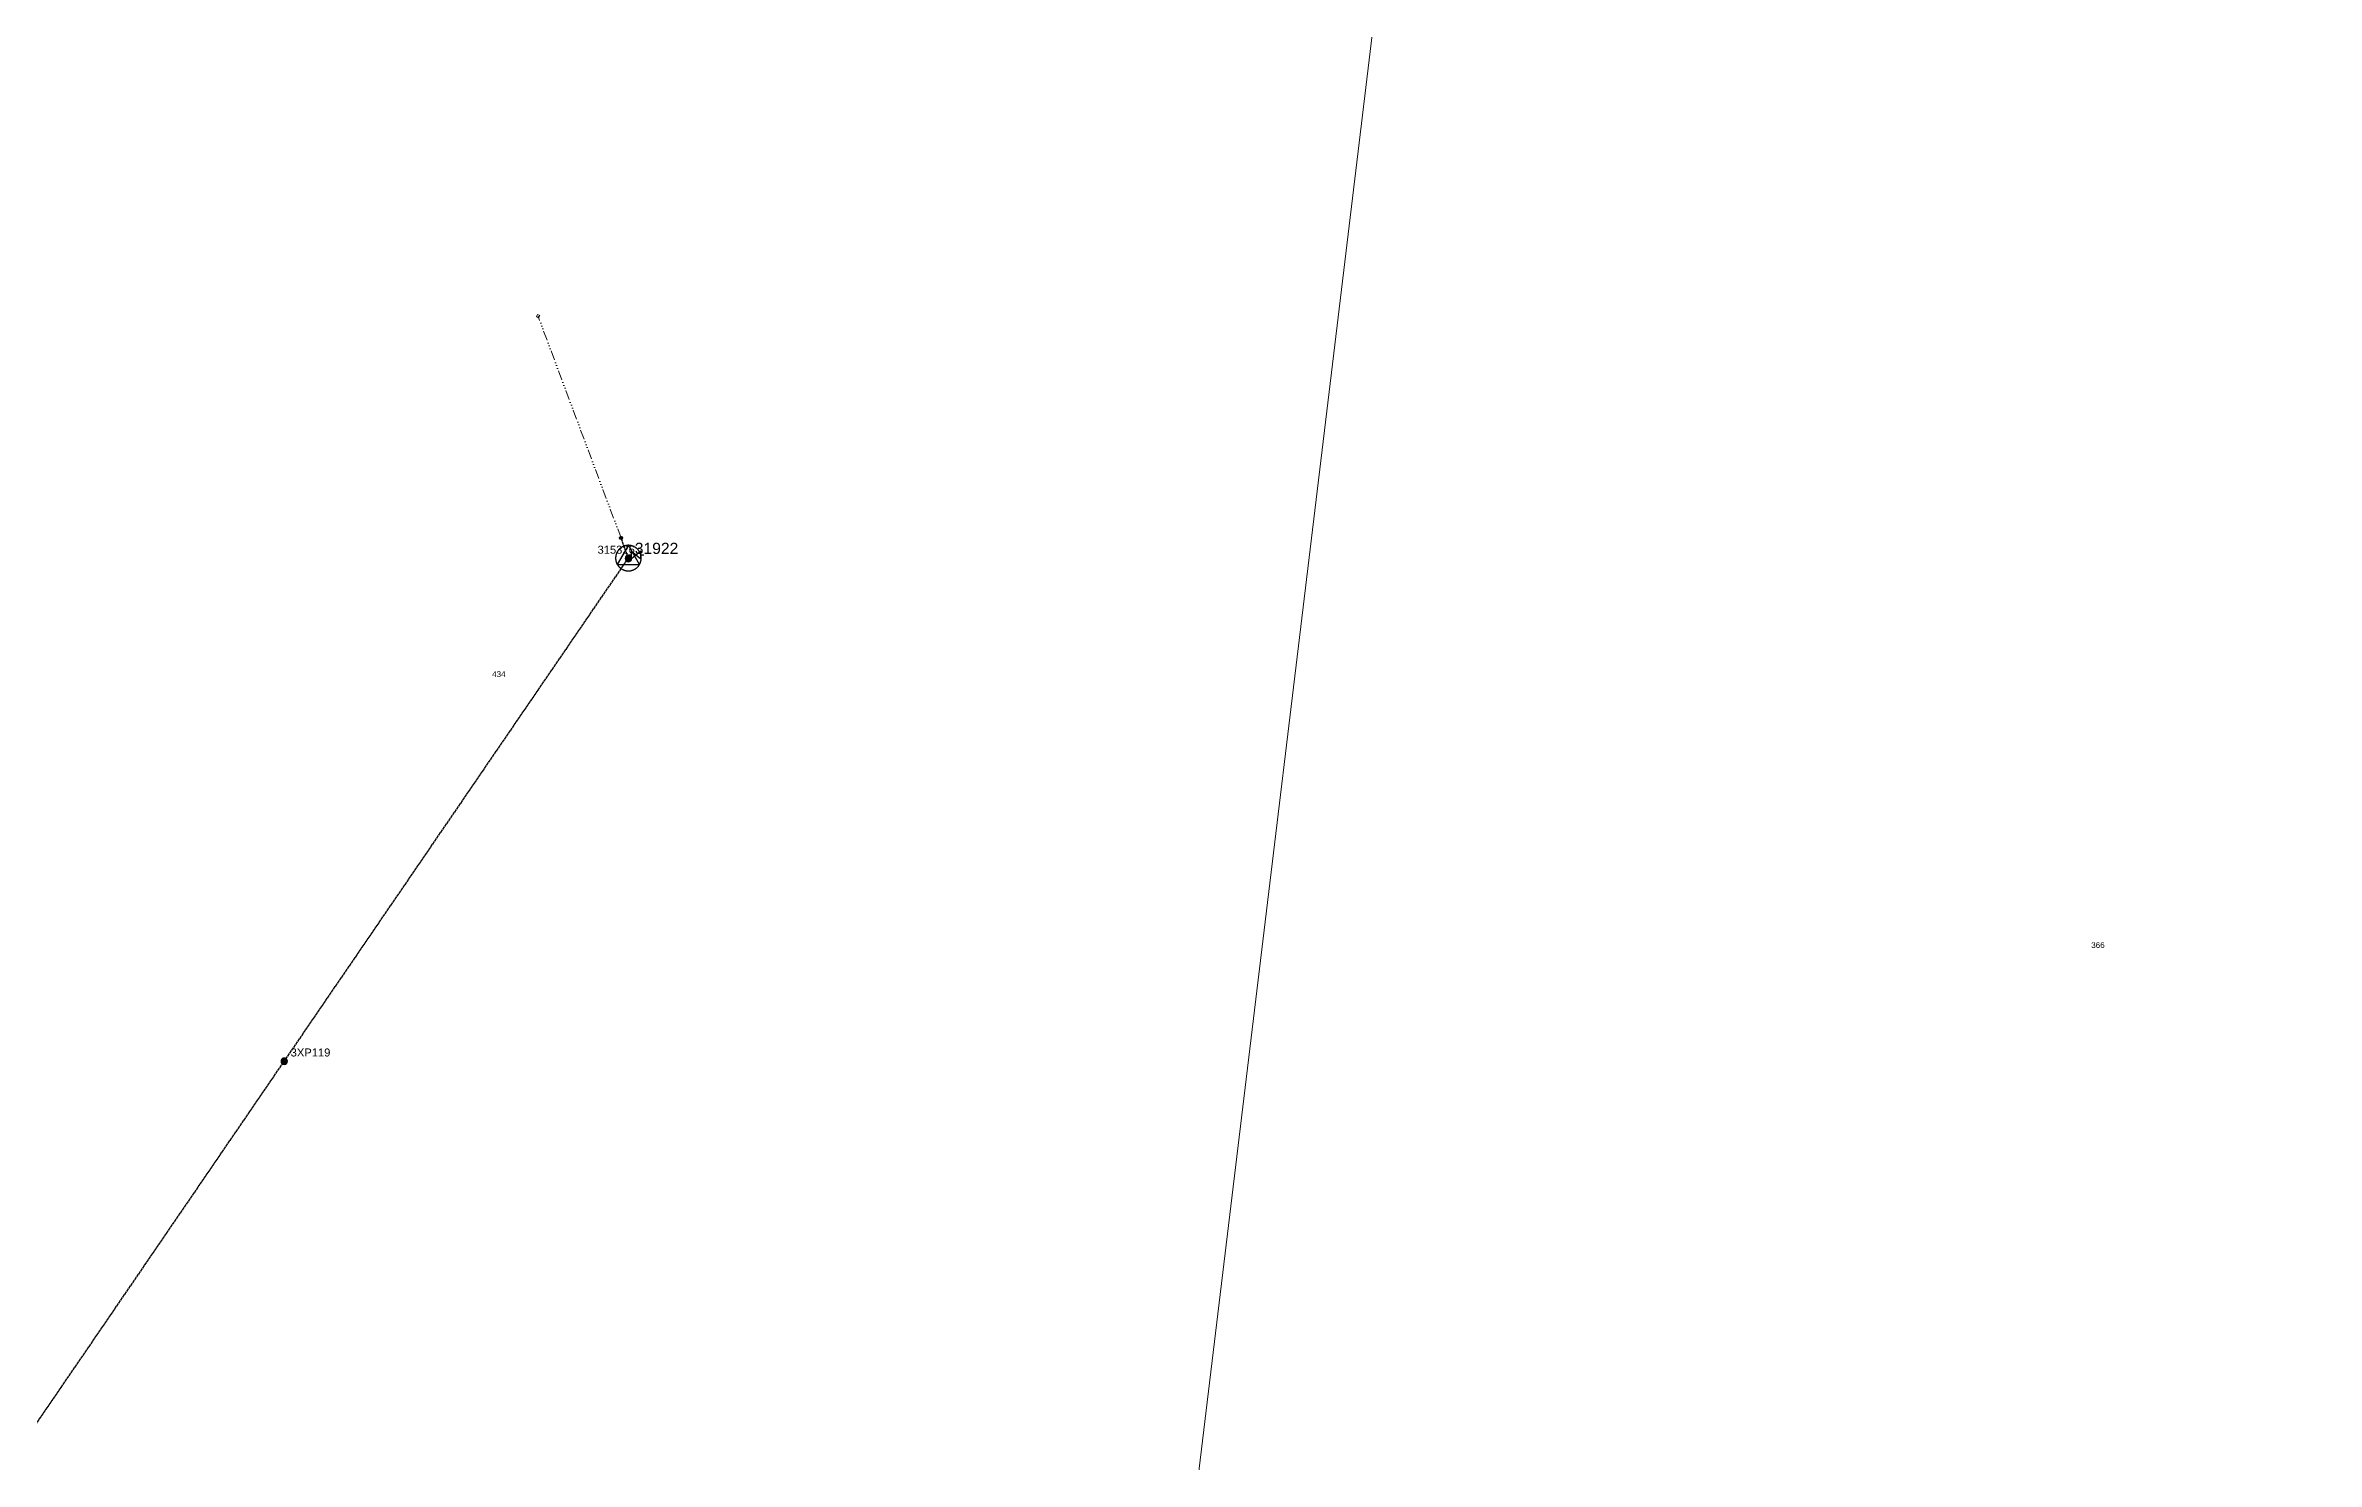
# Model space of a CAD drawing. Header units: metres. Extents: x 254239 to 260101, y 6186854 to 6190266.
# Drawn here: x 257985 to 258694, y 6188130 to 6188572 of the extents above; entities that cross this region are included whole.
import ezdxf
from ezdxf.enums import TextEntityAlignment as Align

# ---------------------------------------------------------------- set-up
doc = ezdxf.new("R2010")
doc.units = ezdxf.units.M
doc.linetypes.add('Cable Exist OH', pattern=[1, 1, 0])
doc.linetypes.add('PHANTOMX2', pattern=[6.6, 3, -0.75, 0.2, -0.75, 0.2, -0.75, 0.2, -0.75])
doc.layers.get('0').update_dxf_attribs({"color": 6})
for name, color, linetype, lineweight in [('Cadastre Land Parcels_SP_EXT', 118, 'Continuous', 15), ('Mains_HV_EXT', 13, 'Continuous', 25), ('Mains_LV_EXT', 163, 'Continuous', 25), ('Services_SP_EXT', 42, 'PHANTOMX2', 20)]:
    doc.layers.add(name, color=color, linetype=linetype, lineweight=lineweight)
for name, color, linetype in [('Equip_LV_EXT', 7, 'Continuous'), ('Sub_SP_TR_HV_LV_EXT', 7, 'Continuous'), ('SupportsOH_SP_TR_HV_LV_SL_EXT', 7, 'Continuous')]:
    doc.layers.add(name, color=color, linetype=linetype)
doc.styles.add('POLE_LABEL', font='arial.ttf', dxfattribs={"height": 2})
doc.styles.get("Standard").update_dxf_attribs({"font": 'arial.ttf'})

# ---------------------------------------------------------------- blocks, each defined once
blk = doc.blocks.new('SUB_POLE_EXT')
at = {"flags": 128}
for points in [[(-0.05, 4), (-0.15, 4), (-0.25, 3.99), (-0.34, 3.99), (-0.44, 3.98), (-0.54, 3.96), (-0.64, 3.95), (-0.73, 3.93), (-0.83, 3.91), (-0.92, 3.89), (-1.02, 3.87), (-1.11, 3.84), (-1.21, 3.81), (-1.3, 3.78), (-1.39, 3.75), (-1.49, 3.71), (-1.58, 3.68), (-1.67, 3.64), (-1.75, 3.59), (-1.84, 3.55), (-1.93, 3.5), (-2.01, 3.46), (-2.1, 3.41), (-2.18, 3.35), (-2.26, 3.3), (-2.34, 3.24), (-2.42, 3.18), (-2.5, 3.12), (-2.58, 3.06), (-2.65, 3), (-2.72, 2.93), (-2.79, 2.86), (-2.86, 2.79), (-2.93, 2.72), (-3, 2.65), (-3.06, 2.58), (-3.12, 2.5), (-3.18, 2.42), (-3.24, 2.34), (-3.3, 2.26), (-3.35, 2.18), (-3.41, 2.1), (-3.46, 2.01), (-3.5, 1.93), (-3.55, 1.84), (-3.59, 1.75), (-3.64, 1.67), (-3.68, 1.58), (-3.71, 1.49), (-3.75, 1.39), (-3.78, 1.3), (-3.81, 1.21), (-3.84, 1.11), (-3.87, 1.02), (-3.89, 0.92), (-3.91, 0.83), (-3.93, 0.73), (-3.95, 0.64), (-3.96, 0.54), (-3.98, 0.44), (-3.99, 0.34), (-3.99, 0.25), (-4, 0.15), (-4, 0.05), (-4, -0.05), (-4, -0.15), (-3.99, -0.25), (-3.99, -0.34), (-3.98, -0.44), (-3.96, -0.54), (-3.95, -0.64), (-3.93, -0.73), (-3.91, -0.83), (-3.89, -0.92), (-3.87, -1.02), (-3.84, -1.11), (-3.81, -1.21), (-3.78, -1.3), (-3.75, -1.39), (-3.71, -1.49), (-3.68, -1.58), (-3.64, -1.67), (-3.59, -1.75), (-3.55, -1.84), (-3.5, -1.93), (-3.46, -2.01), (-3.41, -2.1), (-3.35, -2.18), (-3.3, -2.26), (-3.24, -2.34), (-3.18, -2.42), (-3.12, -2.5), (-3.06, -2.58), (-3, -2.65), (-2.93, -2.72), (-2.86, -2.79), (-2.79, -2.86), (-2.72, -2.93), (-2.65, -3), (-2.58, -3.06), (-2.5, -3.12), (-2.42, -3.18), (-2.34, -3.24), (-2.26, -3.3), (-2.18, -3.35), (-2.1, -3.41), (-2.01, -3.46), (-1.93, -3.5), (-1.84, -3.55), (-1.75, -3.59), (-1.67, -3.64), (-1.58, -3.68), (-1.49, -3.71), (-1.39, -3.75), (-1.3, -3.78), (-1.21, -3.81), (-1.11, -3.84), (-1.02, -3.87), (-0.92, -3.89), (-0.83, -3.91), (-0.73, -3.93), (-0.64, -3.95), (-0.54, -3.96), (-0.44, -3.98), (-0.34, -3.99), (-0.25, -3.99), (-0.15, -4), (-0.05, -4), (0.05, -4), (0.15, -4), (0.25, -3.99), (0.34, -3.99), (0.44, -3.98), (0.54, -3.96), (0.64, -3.95), (0.73, -3.93), (0.83, -3.91), (0.92, -3.89), (1.02, -3.87), (1.11, -3.84), (1.21, -3.81), (1.3, -3.78), (1.39, -3.75), (1.49, -3.71), (1.58, -3.68), (1.67, -3.64), (1.75, -3.59), (1.84, -3.55), (1.93, -3.5), (2.01, -3.46), (2.1, -3.41), (2.18, -3.35), (2.26, -3.3), (2.34, -3.24), (2.42, -3.18), (2.5, -3.12), (2.58, -3.06), (2.65, -3), (2.72, -2.93), (2.79, -2.86), (2.86, -2.79), (2.93, -2.72), (3, -2.65), (3.06, -2.58), (3.12, -2.5), (3.18, -2.42), (3.24, -2.34), (3.3, -2.26), (3.35, -2.18), (3.41, -2.1), (3.46, -2.01), (3.5, -1.93), (3.55, -1.84), (3.59, -1.75), (3.64, -1.67), (3.68, -1.58), (3.71, -1.49), (3.75, -1.39), (3.78, -1.3), (3.81, -1.21), (3.84, -1.11), (3.87, -1.02), (3.89, -0.92), (3.91, -0.83), (3.93, -0.73), (3.95, -0.64), (3.96, -0.54), (3.98, -0.44), (3.99, -0.34), (3.99, -0.25), (4, -0.15), (4, -0.05), (4, 0.05), (4, 0.15), (3.99, 0.25), (3.99, 0.34), (3.98, 0.44), (3.96, 0.54), (3.95, 0.64), (3.93, 0.73), (3.91, 0.83), (3.89, 0.92), (3.87, 1.02), (3.84, 1.11), (3.81, 1.21), (3.78, 1.3), (3.75, 1.39), (3.71, 1.49), (3.68, 1.58), (3.64, 1.67), (3.59, 1.75), (3.55, 1.84), (3.5, 1.93), (3.46, 2.01), (3.41, 2.1), (3.35, 2.18), (3.3, 2.26), (3.24, 2.34), (3.18, 2.42), (3.12, 2.5), (3.06, 2.58), (3, 2.65), (2.93, 2.72), (2.86, 2.79), (2.79, 2.86), (2.72, 2.93), (2.65, 3), (2.58, 3.06), (2.5, 3.12), (2.42, 3.18), (2.34, 3.24), (2.26, 3.3), (2.18, 3.35), (2.1, 3.41), (2.01, 3.46), (1.93, 3.5), (1.84, 3.55), (1.75, 3.59), (1.67, 3.64), (1.58, 3.68), (1.49, 3.71), (1.39, 3.75), (1.3, 3.78), (1.21, 3.81), (1.11, 3.84), (1.02, 3.87), (0.92, 3.89), (0.83, 3.91), (0.73, 3.93), (0.64, 3.95), (0.54, 3.96), (0.44, 3.98), (0.34, 3.99), (0.25, 3.99), (0.15, 4), (0.05, 4)], [(0, 4), (-3.46, -2), (3.46, -2)]]:
    blk.add_lwpolyline(points, close=True, dxfattribs=at)
at = {"flags": 8}
blk.add_attdef('ASSET_NUM', text='', height=2.5, dxfattribs=at).set_placement((0, 7), align=Align.MIDDLE_CENTER)
for tag, flags, p in [('STREET_CODE', 9, (-1.38, 1.45)), ('NO_PHASES', 9, (-1.38, 1.05)), ('OPERATED_BY', 9, (-1.38, 0.65)), ('MAINTAINED_BY', 9, (-1.38, 0.45)), ('ORIENTATION', 9, (-1.38, 0.25)), ('OWNED_BY', 9, (-1.38, 0.05)), ('CONSTRUCTED_VOLTAGE', 9, (-1.13, 0.75)), ('OPERATING_VOLTAGE', 9, (-1.13, 0.35)), ('STATE', 9, (-1.38, -0.35)), ('USAGE', 9, (-1.38, -0.75)), ('LEGEND', 9, (-1.38, -0.95)), ('SUBURB', 9, (-1.38, -1.15)), ('STREETNAME', 9, (-1.38, -1.35)), ('LOCATION', 9, (-1.38, -1.55)), ('NOTES', 9, (-1.38, -1.75)), ('Z', 1, (-1.38, -1.95)), ('SECONDARY_VOLTAGE', 9, (-1.13, -0.65)), ('SUBSTATION_TYPE', 9, (-1.13, -1.05))]:
    blk.add_attdef(tag, text='', height=0.1, dxfattribs=dict(flags=flags)).set_placement(p, align=Align.MIDDLE_LEFT)
blk = doc.blocks.new('LV_OH_LINKS_DISTFUSE_EXT')
for p, q in [((0, 0), (0.96, 0)), ((3.84, 0), (4.8, 0))]:
    blk.add_line(p, q)
blk.add_lwpolyline([(3.84, -1.2), (3.84, 1.2), (0.96, -1.2), (0.96, 1.2)], close=True)
at = {"flags": 9}
for tag, p in [('ACTUAL_STATUS', (0, 0)), ('CONSTRUCTED_VOLTAGE', (0, -0.2)), ('OPERATING_VOLTAGE', (0, -0.6)), ('ORIENTATION', (0, -0.8)), ('OWNED_BY', (0, -1)), ('STATE', (0, -1.2)), ('SWITCH_TYPE', (0, -1.4)), ('NO_PHASES', (0, -0.4)), ('USAGE', (0, -1.6)), ('NOTES', (0, -1.8))]:
    blk.add_attdef(tag, text='', height=0.2, dxfattribs=at).set_placement(p, align=Align.MIDDLE_LEFT)
at = {"flags": 1}
blk.add_attdef('Z', (0, 0), '', height=0.2, dxfattribs=at)
blk = doc.blocks.new('CCP_EXT')
blk.add_wipeout([(0, 0.57), (0.57, 0), (0, -0.57), (-0.57, 0)])
blk.add_lwpolyline([(-0.57, 0), (0, 0.57), (0.57, 0), (0, -0.57), (-0.57, 0)])
at = {"flags": 1}
blk.add_attdef('Z', (0, 0), '', height=0.2, dxfattribs=at)
at = {"flags": 9}
for tag, p in [('CCP_TYPE', (0, 0)), ('CONSTRUCTED_VOLTAGE', (0, -0.2)), ('OPERATING_VOLTAGE', (0, -0.6)), ('ORIENTATION', (0, -0.8)), ('OWNED_BY', (0, -1)), ('STATE', (0, -1.8)), ('NO_PHASES', (0, -0.4)), ('USAGE', (0, -1.2)), ('LEGEND', (0, -1.4)), ('LIFE_SUPPORT', (0, -1.6)), ('NOTES', (0, -2))]:
    blk.add_attdef(tag, text='', height=0.2, dxfattribs=at).set_placement(p, align=Align.MIDDLE_LEFT)
blk = doc.blocks.new('POLE_EXT')
blk.add_hatch(color=256).paths.add_polyline_path([(-1, 0, 1), (1, 0, 1)])
blk.add_lwpolyline([(-1, 0, 1), (1, 0, 1)], format="xyb", close=True)
at = {"flags": 8}
blk.add_attdef('pNumber', text='', height=2, dxfattribs=at).set_placement((2.5, 2.5), align=Align.MIDDLE_CENTER)
at = {"style": 'POLE_LABEL', "flags": 9}
for tag, p in [('STRUCTURE_PLANT_NUMBER', (1.35, 0.03)), ('STREET_CODE', (1.35, -0.2))]:
    blk.add_attdef(tag, text='', height=0.2, dxfattribs=at).set_placement(p, align=Align.MIDDLE_LEFT)
at = {"flags": 9}
for tag, p in [('OWNED_BY', (1.35, -0.4)), ('SPECIAL_USE', (1.35, -0.8)), ('STATE', (1.35, -1)), ('cLV', (1.35, -1.4)), ('hDepth', (1.35, -1.6)), ('hDia', (1.35, -1.8)), ('cHV', (1.35, -2)), ('cLinedev', (1.35, -3.4)), ('pExisting', (1.35, -3.8)), ('pFooting', (1.35, -4.4)), ('pNew', (1.35, -4.6)), ('pRelocate', (1.35, -5)), ('pRemove', (1.35, -5.2)), ('pReplace', (1.35, -5.4)), ('pStay', (1.35, -5.6)), ('pType', (1.35, -5.8)), ('cspan', (1.35, -6)), ('STREETNAME', (1.35, -6.2)), ('SUBURB', (1.35, -6.4)), ('OPERATED_BY', (1.36, -7.01)), ('PARENT', (1.35, -0.6)), ('USAGE', (1.35, -1.2)), ('LBRACKET', (1.35, -2.2)), ('LExisting', (1.35, -2.4)), ('LANTNUMBER', (1.35, -2.6)), ('LOther', (1.35, -2.8)), ('LRemove', (1.35, -3)), ('LEGEND', (1.35, -3.2)), ('LOCATION', (1.35, -3.6)), ('PFNUMBER', (1.35, -4)), ('NEWPFNUMBER', (1.35, -4.2)), ('NOTES', (1.35, -6.6)), ('MAINTAINED_BY', (1.36, -6.81))]:
    blk.add_attdef(tag, text='', height=0.2, dxfattribs=at).set_placement(p, align=Align.MIDDLE_LEFT)
at = {"flags": 1}
blk.add_attdef('Z', (1.35, -7.33), '', height=0.2, dxfattribs=at)
blk = doc.blocks.new('CONNECTOR_NODE_EXT')
h = blk.add_hatch(color=256)
edge = h.paths.add_edge_path()
edge.add_arc((0, 0), 0.5, 0, 360)
blk.add_circle((0, 0), 0.5)
at = {"flags": 1}
blk.add_attdef('Z', (0, 0), '', height=0.2, dxfattribs=at)
at = {"flags": 9}
for tag, p in [('CONNECTOR_TYPE', (0, 0)), ('CONSTRUCTED_VOLTAGE', (0, -0.2)), ('OPERATING_VOLTAGE', (0, -0.6)), ('ORIENTATION', (0, -0.8)), ('SUBTYPE', (0, -1)), ('NO_PHASES', (0, -0.4)), ('USAGE', (0, -1.2)), ('NOTES', (0, -1.4))]:
    blk.add_attdef(tag, text='', height=0.2, dxfattribs=at).set_placement(p, align=Align.MIDDLE_LEFT)

msp = doc.modelspace()

# ---------------------------------------------------------------- linework, layer by layer
at = {"layer": 'Cadastre Land Parcels_SP_EXT', "linetype": 'Continuous'}
for points in [[(258386.502, 6188470.165), (258434.268, 6188866.241), (257993.792, 6188916.184), (257970.485, 6188744.079), (257941.401, 6188528.865), (257961.42, 6188526.611), (257902.858, 6188001.93), (258049.944, 6187948.81), (258287.568, 6187873.4), (258314.432, 6187873.209), (258386.502, 6188470.165)], [(258368.129, 6187881.153), (258409.199, 6187893.541), (258546.907, 6187953.505), (258747.635, 6188013.102), (258804.647, 6188020.907), (258823.94, 6188021.851), (258859.407, 6188325.077), (258868.895, 6188406.196), (258906.413, 6188726.299), (258848.874, 6188731.609), (258697.922, 6188745.538), (258638.357, 6188843.119), (258434.268, 6188866.241), (258386.502, 6188470.165), (258314.432, 6187873.209), (258327.037, 6187873.093), (258368.129, 6187881.153)]]:
    msp.add_lwpolyline(points, close=True, dxfattribs=at)
at = {"layer": 'Mains_HV_EXT', "linetype": 'Cable Exist OH'}
msp.add_lwpolyline([(257936.216, 6188074.911), (258166.849, 6188412.119)], dxfattribs=at)
at = {"layer": 'Mains_LV_EXT', "linetype": 'Cable Exist OH'}
msp.add_lwpolyline([(258166.849, 6188412.119), (258164.55, 6188418.413)], dxfattribs=at)

# ---------------------------------------------------------------- block references
at = {"layer": 'Equip_LV_EXT'}
for name, p in [('CONNECTOR_NODE_EXT', (258164.55, 6188418.413)), ('LV_OH_LINKS_DISTFUSE_EXT', (258166.849, 6188413.119))]:
    msp.add_blockref(name, p, dxfattribs=at)
at = {"layer": 'Sub_SP_TR_HV_LV_EXT'}
ref = msp.add_blockref('SUB_POLE_EXT', (258166.849, 6188412.119), dxfattribs=at)
ref.add_attrib('ASSET_NUM', '31922', dxfattribs={"layer": '0', "height": 3.5}).set_placement((258168.849, 6188412.369), align=Align.BOTTOM_LEFT)
at = {"layer": 'SupportsOH_SP_TR_HV_LV_SL_EXT'}
ref = msp.add_blockref('POLE_EXT', (258166.8486, 6188411.9971), dxfattribs=at)
ref.add_attrib('ASSET_NUM', '315326', dxfattribs={"layer": '0', "height": 2.5, "style": 'POLE_LABEL'}).set_placement((258168.8486, 6188412.7471), align=Align.BOTTOM_RIGHT)
ref = msp.add_blockref('POLE_EXT', (258059.314, 6188254.891), dxfattribs=at)
ref.add_attrib('ASSET_NUM', '3XP119', dxfattribs={"layer": '0', "height": 2.5, "style": 'POLE_LABEL'}).set_placement((258061.314, 6188255.641), align=Align.BOTTOM_LEFT)

# ---------------------------------------------------------------- texts
at = {"layer": 'Cadastre Land Parcels_SP_EXT'}
for s, p in [('434', (258124.267, 6188374.9494)), ('366', (258623.9103, 6188290.2878))]:
    msp.add_text(s, height=1.8, dxfattribs=at).set_placement(p)

# ---------------------------------------------------------------- next in the draw order: block references
at = {"layer": 'Services_SP_EXT', "rotation": 109.2851280066544}
msp.add_blockref('CCP_EXT', (258138.62, 6188487.703), dxfattribs=at)

# ---------------------------------------------------------------- next in the draw order: linework, layer by layer
at = {"layer": 'Services_SP_EXT'}
msp.add_lwpolyline([(258164.55, 6188418.413), (258138.62, 6188487.703)], dxfattribs=at)

doc.saveas('drawing.dxf')
